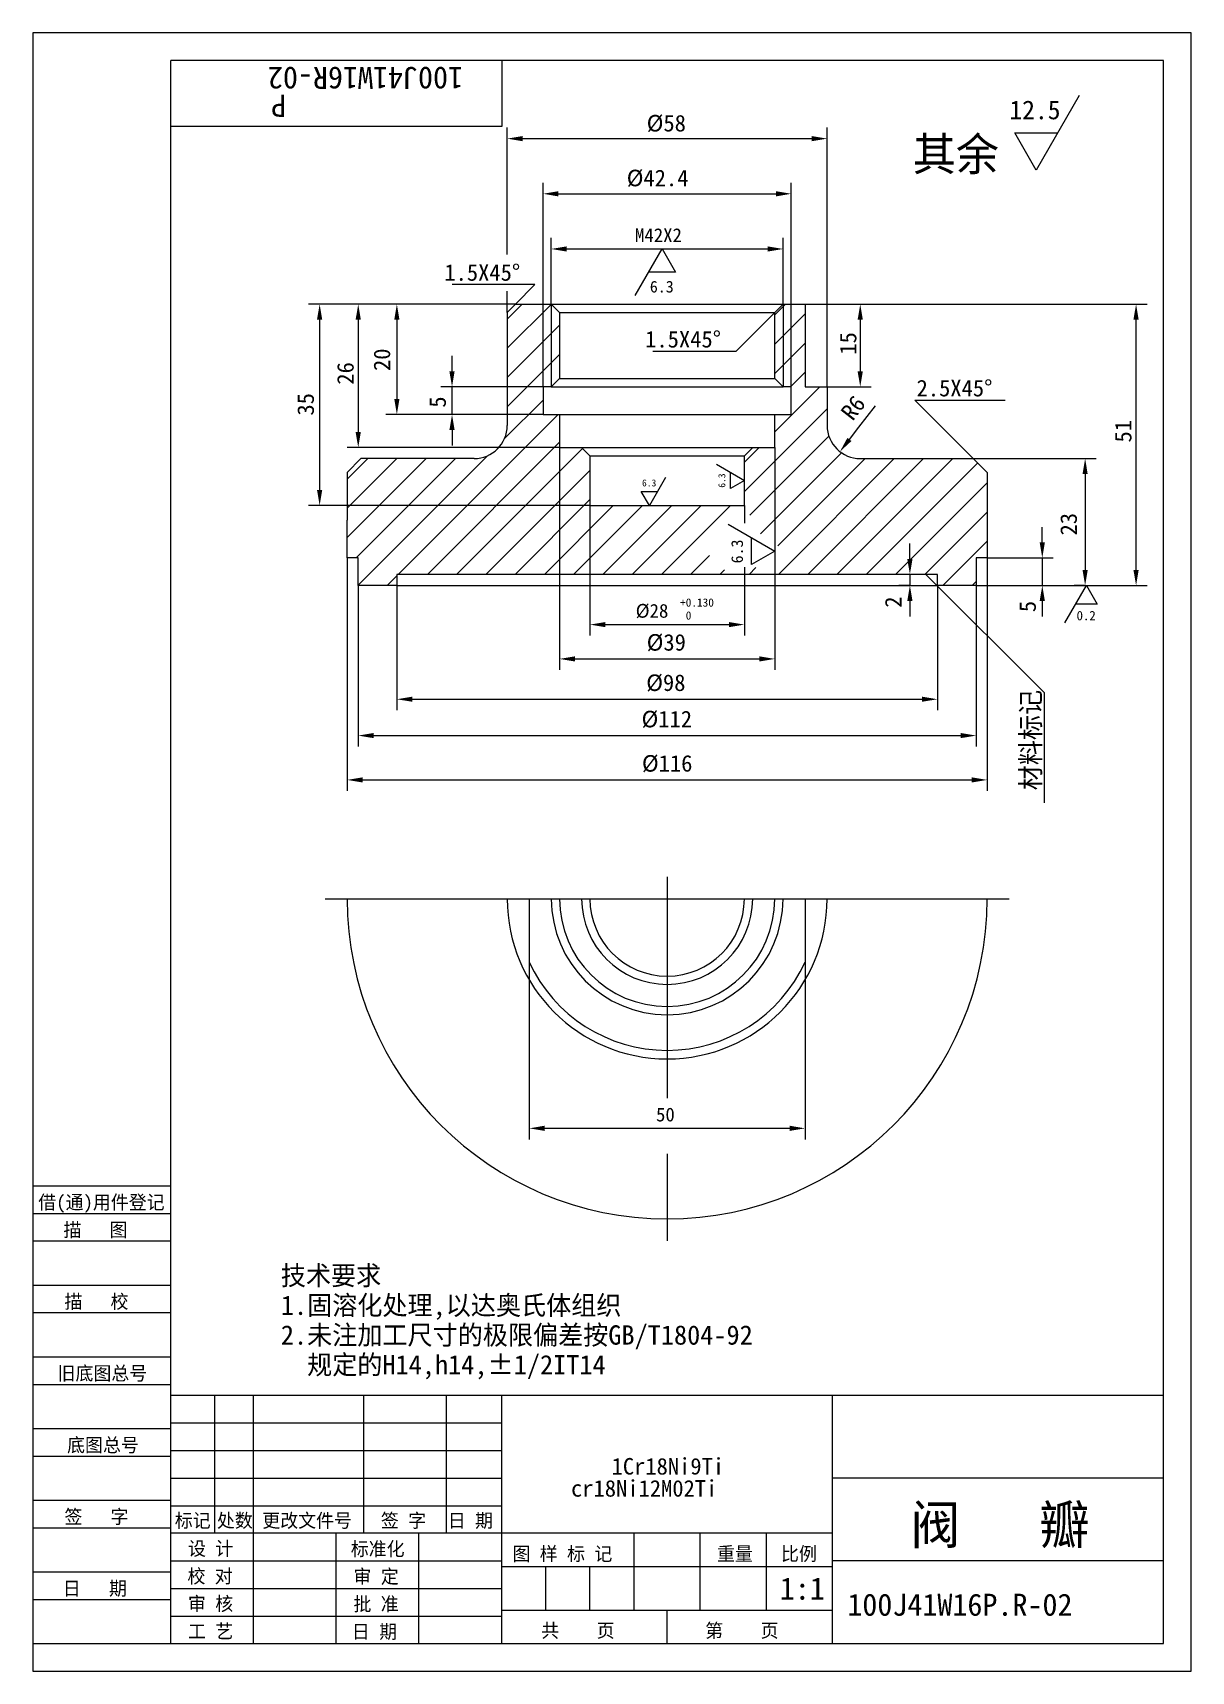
# Model space of a CAD drawing. Header units: metres. Extents: x 0 to 210, y 0 to 297.
import ezdxf

# ---------------------------------------------------------------- set-up
doc = ezdxf.new("R2010")
doc.units = ezdxf.units.M
for name, color, linetype in [('B', 3, 'Continuous'), ('C', 6, 'Continuous'), ('D', 1, 'Continuous'), ('FL', 5, 'Continuous'), ('HA', 5, 'Continuous'), ('T', 7, 'Continuous'), ('TL', 4, 'Continuous')]:
    doc.layers.add(name, color=color, linetype=linetype)

# ---------------------------------------------------------------- blocks, each defined once
blk = doc.blocks.new('TUKUN4')
at = {"layer": 'FL'}
for p, q in [((0, 297), (0, 0)), ((210, 297), (0, 297)), ((210, 0), (210, 297)), ((0, 78), (25, 78)), ((0, 70), (25, 70)), ((0, 65), (25, 65)), ((0, 57), (25, 57)), ((0, 52), (25, 52)), ((33, 25), (33, 50)), ((40, 5), (40, 50)), ((60, 25), (60, 50)), ((75, 25), (75, 50)), ((25, 45), (85, 45)), ((0, 44), (25, 44)), ((0, 39), (25, 39)), ((25, 40), (85, 40)), ((25, 35), (85, 35)), ((0, 31), (25, 31)), ((25, 30), (85, 30)), ((0, 26), (25, 26)), ((70, 5), (70, 25)), ((0, 18), (25, 18)), ((25, 20), (85, 20)), ((25, 15), (85, 15)), ((0, 13), (25, 13)), ((25, 10), (85, 10)), ((0, 0), (210, 0))]:
    blk.add_line(p, q, dxfattribs=at)
at = {"layer": 'TL'}
for p, q in [((25, 5), (25, 292)), ((205, 292), (25, 292)), ((85, 292), (85, 280)), ((205, 5), (205, 292)), ((85, 280), (25, 280)), ((0, 88), (25, 88)), ((0, 83), (25, 83)), ((205, 50), (25, 50)), ((85, 5), (85, 50)), ((145, 5), (145, 50)), ((205, 35), (145, 35)), ((145, 25), (25, 25)), ((55, 5), (55, 25)), ((109, 11), (109, 25)), ((121, 11), (121, 25)), ((133, 11), (133, 25)), ((85, 19), (145, 19)), ((93, 11), (93, 19)), ((101, 11), (101, 19)), ((205, 20), (145, 20)), ((145, 11), (85, 11)), ((115, 5), (115, 11)), ((0, 5), (205, 5))]:
    blk.add_line(p, q, dxfattribs=at)
at = {"layer": 'T'}
for s, p in [('借(通)用件登记', (1, 83.76)), ('描   图', (5.56, 78.76)), ('描   校', (5.74, 65.76)), ('旧底图总号', (4.49, 52.76)), ('底图总号', (6.22, 39.76)), ('签   字', (5.74, 26.76)), ('标记', (25.75, 26.07)), ('处数', (33.38, 26.07)), ('更改文件号', (41.61, 26.07)), ('签 字', (63.1, 26.07)), ('日 期', (75.23, 26.07)), ('设 计', (28.14, 20.99)), ('标准化', (57.65, 20.93)), ('图 样 标 记', (86.95, 20.04)), ('重量', (124.03, 20.04)), ('比例', (135.64, 20.04)), ('校 对', (28.05, 15.99)), ('审 定', (58.13, 15.93)), ('日   期', (5.45, 13.76)), ('审 核', (28.14, 10.99)), ('批 准', (58.13, 10.93)), ('共    页', (92.18, 6.13)), ('第    页', (121.9, 6.13)), ('工 艺', (28.14, 5.99)), ('日 期', (57.84, 5.93))]:
    blk.add_text(s, height=2.5, dxfattribs=at).set_placement(p)

msp = doc.modelspace()

# ---------------------------------------------------------------- linework, layer by layer
for p, q in [((86, 245.1), (88.71, 247.81)), ((86, 239.8), (94.01, 247.8)), ((134.5, 245.87), (136.44, 247.81)), ((86, 234.49), (95.5, 243.99)), ((134.5, 240.57), (140, 246.07)), ((134.5, 235.26), (140, 240.76)), ((86, 229.19), (95.5, 238.69)), ((137.35, 232.81), (140, 235.46)), ((134.5, 224.66), (142.65, 232.81)), ((85.48, 223.37), (92.5, 230.39)), ((129, 213.85), (144, 228.85)), ((66.23, 198.81), (95.23, 227.81)), ((71.53, 198.81), (95.5, 222.78)), ((129.98, 209.53), (144.32, 223.87)), ((57, 205.49), (71.32, 219.81)), ((57, 210.8), (66.01, 219.81)), ((57, 216.1), (60.71, 219.81)), ((58.62, 201.81), (76.62, 219.81)), ((59, 196.89), (82.45, 220.33)), ((76.83, 198.81), (99.67, 221.64)), ((129, 219.16), (131.65, 221.81)), ((131.9, 206.15), (146.61, 220.86)), ((135.05, 203.99), (150.87, 219.81)), ((135.17, 198.81), (156.17, 219.81)), ((140.47, 198.81), (161.47, 219.81)), ((145.78, 198.81), (166.78, 219.81)), ((82.14, 198.81), (101, 217.67)), ((151.08, 198.81), (171.29, 219.02)), ((156.38, 198.81), (173, 215.43)), ((87.44, 198.81), (101, 212.37)), ((92.74, 198.81), (105.24, 211.31)), ((98.05, 198.81), (110.55, 211.31)), ((103.35, 198.81), (115.85, 211.31)), ((108.65, 198.81), (121.15, 211.31)), ((113.96, 198.81), (126.46, 211.31)), ((161.69, 198.81), (173, 210.12)), ((119.26, 198.81), (122.7, 202.25)), ((164.99, 196.81), (173, 204.82)), ((124.56, 198.81), (125.38, 199.63)), ((129.87, 198.81), (131.1, 200.05)), ((64.23, 196.81), (66, 198.58)), ((170.29, 196.81), (171, 197.52))]:
    msp.add_line(p, q)
at = {"layer": 'B'}
msp.add_lwpolyline([(94, 140, 1), (136, 140, 1)], format="xyb", dxfattribs=at)
at = {"layer": 'C'}
for points in [[(115, 144), (115, 103.88)], [(53, 140), (177, 140)], [(115, 93.78), (115, 78)]]:
    msp.add_lwpolyline(points, dxfattribs=at)
at = {"layer": 'D'}
for p, q in [((189.71, 285.62), (181.9, 272.1)), ((86, 256.82), (86, 279.81)), ((144, 232.81), (144, 279.81)), ((88.8, 277.81), (141.2, 277.81)), ((181.9, 272.1), (178, 278.86)), ((178, 278.86), (185.81, 278.86)), ((92.5, 232.81), (92.5, 269.81)), ((95.3, 267.81), (134.7, 267.81)), ((137.5, 232.81), (137.5, 269.81)), ((94, 247.81), (94, 259.81)), ((136, 247.81), (136, 259.81)), ((96.8, 257.81), (133.2, 257.81)), ((109.2, 249.36), (114.08, 257.81)), ((114.08, 257.81), (116.52, 253.59)), ((116.52, 253.59), (111.64, 253.59)), ((86, 246.31), (86, 250.15)), ((87.5, 247.81), (50, 247.81)), ((87.5, 247.81), (57, 247.81)), ((87.5, 247.81), (64, 247.81)), ((140, 247.81), (202, 247.81)), ((140, 247.81), (152, 247.81)), ((52, 245.01), (52, 214.11)), ((59, 245.01), (59, 224.61)), ((66, 245.01), (66, 230.61)), ((150, 245.01), (150, 235.61)), ((200, 199.61), (200, 245.01)), ((76, 235.61), (76, 238.41)), ((92.5, 232.81), (74, 232.81)), ((76, 227.81), (76, 232.81)), ((144, 232.81), (152, 232.81)), ((149.75, 225.49), (152.79, 229.4)), ((170.5, 219.81), (159.89, 230.42)), ((159.89, 230.42), (176.26, 230.42)), ((92.5, 227.81), (64, 227.81)), ((92.5, 227.81), (74, 227.81)), ((76, 225.01), (76, 222.21)), ((148.04, 223.28), (149.75, 225.49)), ((95.5, 221.81), (57, 221.81)), ((95.5, 221.81), (95.5, 181.5)), ((134.5, 221.81), (134.5, 181.5)), ((170.5, 219.81), (192.77, 219.81)), ((123.93, 218.79), (129, 215.86)), ((126.47, 214.4), (126.47, 217.33)), ((190.77, 217.01), (190.77, 199.61)), ((111.78, 211.31), (110.31, 213.85)), ((110.31, 213.85), (113.24, 213.85)), ((114.7, 216.38), (111.78, 211.31)), ((129, 215.86), (126.47, 214.4)), ((101, 211.31), (50, 211.31)), ((101, 211.31), (101, 187.72)), ((129, 211.31), (129, 208.1)), ((126.05, 207.92), (134.5, 203.05)), ((130.28, 200.61), (130.28, 205.49)), ((183, 204.61), (183, 207.41)), ((134.5, 203.05), (130.28, 200.61)), ((159, 201.61), (159, 204.41)), ((57, 201.81), (57, 159.57)), ((129, 200.11), (129, 187.72)), ((173, 201.81), (173, 159.57)), ((173, 201.81), (185, 201.81)), ((183, 201.81), (183, 196.81)), ((59, 196.81), (59, 167.6)), ((66, 196.81), (66, 174.19)), ((159, 198.81), (157, 198.81)), ((159, 196.81), (157, 196.81)), ((159, 198.81), (159, 196.81)), ((164, 196.81), (164, 174.19)), ((171, 196.81), (195, 196.81)), ((171, 196.81), (202, 196.81)), ((171, 196.81), (171, 167.6)), ((171, 196.81), (185, 196.81)), ((187.1, 190.05), (191, 196.81)), ((190.77, 196.81), (188.77, 196.81)), ((191, 196.81), (192.95, 193.43)), ((159, 194.01), (159, 191.21)), ((183, 194.01), (183, 191.21)), ((192.95, 193.43), (189.05, 193.43)), ((103.8, 189.72), (126.2, 189.72)), ((98.3, 183.5), (131.7, 183.5)), ((68.8, 176.19), (161.2, 176.19)), ((61.8, 169.6), (168.2, 169.6)), ((59.8, 161.57), (170.2, 161.57)), ((90, 125.3), (90, 96.41)), ((140, 125.3), (140, 96.41)), ((92.8, 98.41), (137.2, 98.41))]:
    msp.add_line(p, q, dxfattribs=at)
for points in [[(87.5, 247.81), (91.04, 251.35), (76.04, 251.35)], [(134.5, 246.31), (127.43, 239.24), (112.43, 239.24)], [(161.9, 198.81), (183.33, 177.39), (183.33, 157.39)]]:
    msp.add_lwpolyline(points, dxfattribs=at)
for points in [[(88.8, 278.28), (88.8, 277.34), (86, 277.81)], [(141.2, 278.28), (141.2, 277.34), (144, 277.81)], [(95.3, 268.28), (95.3, 267.34), (92.5, 267.81)], [(134.7, 268.28), (134.7, 267.34), (137.5, 267.81)], [(96.8, 258.28), (96.8, 257.34), (94, 257.81)], [(133.2, 258.28), (133.2, 257.34), (136, 257.81)], [(51.53, 245.01), (52.47, 245.01), (52, 247.81)], [(58.53, 245.01), (59.47, 245.01), (59, 247.81)], [(65.53, 245.01), (66.47, 245.01), (66, 247.81)], [(149.53, 245.01), (150.47, 245.01), (150, 247.81)], [(199.53, 245.01), (200.47, 245.01), (200, 247.81)], [(75.53, 235.61), (76.47, 235.61), (76, 232.81)], [(149.53, 235.61), (150.47, 235.61), (150, 232.81)], [(65.53, 230.61), (66.47, 230.61), (66, 227.81)], [(75.53, 225.01), (76.47, 225.01), (76, 227.81)], [(58.53, 224.61), (59.47, 224.61), (59, 221.81)], [(148.41, 223), (147.67, 223.57), (146.32, 221.07)], [(190.3, 217.01), (191.23, 217.01), (190.77, 219.81)], [(51.53, 214.11), (52.47, 214.11), (52, 211.31)], [(182.53, 204.61), (183.47, 204.61), (183, 201.81)], [(158.53, 201.61), (159.47, 201.61), (159, 198.81)], [(190.3, 199.61), (191.23, 199.61), (190.77, 196.81)], [(199.53, 199.61), (200.47, 199.61), (200, 196.81)], [(158.53, 194.01), (159.47, 194.01), (159, 196.81)], [(182.53, 194.01), (183.47, 194.01), (183, 196.81)], [(103.8, 190.18), (103.8, 189.25), (101, 189.72)], [(126.2, 190.18), (126.2, 189.25), (129, 189.72)], [(98.3, 183.97), (98.3, 183.03), (95.5, 183.5)], [(131.7, 183.97), (131.7, 183.03), (134.5, 183.5)], [(68.8, 176.66), (68.8, 175.73), (66, 176.19)], [(161.2, 176.66), (161.2, 175.73), (164, 176.19)], [(61.8, 170.07), (61.8, 169.14), (59, 169.6)], [(168.2, 170.07), (168.2, 169.14), (171, 169.6)], [(59.8, 162.03), (59.8, 161.1), (57, 161.57)], [(170.2, 162.03), (170.2, 161.1), (173, 161.57)], [(92.8, 98.88), (92.8, 97.94), (90, 98.41)], [(137.2, 98.88), (137.2, 97.94), (140, 98.41)]]:
    msp.add_solid(points, dxfattribs=at)
at = {"layer": 'HA'}
for points in [[(94, 247.81), (94, 232.81)], [(136, 247.81), (136, 232.81)]]:
    msp.add_lwpolyline(points, dxfattribs=at)
at = {"layer": 'TL'}
for p, q in [((86, 246.31), (86, 225.81)), ((57, 217.31), (59.5, 219.81)), ((80, 219.81), (59.5, 219.81)), ((150, 219.81), (170.5, 219.81)), ((173, 217.31), (170.5, 219.81)), ((57, 217.31), (57, 208.65)), ((173, 217.31), (173, 201.81))]:
    msp.add_line(p, q, dxfattribs=at)
for points in [[(86, 246.31), (87.5, 247.81), (94, 247.81)], [(94, 247.81), (136, 247.81)], [(95.5, 246.31), (134.5, 246.31)], [(94, 232.81), (136, 232.81)], [(95.5, 234.31), (134.5, 234.31)], [(95.5, 227.81), (134.5, 227.81)], [(99.5, 221.81), (130.5, 221.81)], [(101, 220.31), (129, 220.31)], [(101, 211.31), (129, 211.31)], [(66, 196.81), (164, 196.81)], [(90, 140), (90, 125.3)], [(140, 140), (140, 125.3)]]:
    msp.add_lwpolyline(points, dxfattribs=at)
for points in [[(94, 247.81), (95.5, 246.31), (95.5, 234.31), (94, 232.81), (92.5, 232.81), (92.5, 227.81), (95.5, 227.81), (95.5, 221.81), (99.5, 221.81), (101, 220.31), (101, 211.31), (129, 211.31), (129, 220.31), (130.5, 221.81), (134.5, 221.81), (134.5, 227.81), (137.5, 227.81), (137.5, 232.81), (136, 232.81), (134.5, 234.31), (134.5, 246.31), (136, 247.81), (140, 247.81), (140, 232.81), (144, 232.81), (144, 225.81, 0.44)], [(173, 201.81), (171, 201.81), (171, 196.81), (164, 196.81), (164, 198.81), (66, 198.81), (66, 196.81), (59, 196.81), (59, 201.81), (57, 201.81), (57, 208.65, -0.7)], [(57, 140, 1), (173, 140, 1)], [(86, 140, 1), (144, 140, 1)], [(95.5, 140, 1), (134.5, 140, 1)], [(99.5, 140, 1), (130.5, 140, 1)], [(101, 140, 1), (129, 140, 1)], [(90, 128.54, 0.64), (140, 128.54, 0.64)]]:
    msp.add_lwpolyline(points, format="xyb", dxfattribs=at)
for centre, start, end in [((80, 225.81), 270, 0), ((150, 225.81), 180, 270)]:
    msp.add_arc(centre, 6, start, end, dxfattribs=at)

# ---------------------------------------------------------------- block references
at = {"layer": 'D'}
msp.add_blockref('TUKUN4', (0, 0), dxfattribs=at)

# ---------------------------------------------------------------- texts
for s, height, rotation, p in [('100J41W16R-02', 4, 180, (78, 290.8)), ('P', 4, 180, (45.93, 285.75)), ('15', 3, 90, (149.3, 238.65)), ('20', 3, 90, (64.79, 235.69)), ('26', 3, 90, (58.17, 233.21)), ('35', 3, 90, (50.96, 227.61)), ('5', 3, 90, (74.88, 229.04)), ('R6', 3, 52.16, (148.63, 226.49)), ('51', 3, 90, (199.16, 222.73)), ('6.3', 1.27, 90, (125.54, 214.53)), ('23', 3, 90, (189.27, 205.88)), ('6.3', 2.12, 90, (128.74, 200.82)), ('2', 3, 90, (157.48, 192.78)), ('5', 3, 90, (181.83, 191.98)), ('材料标记', 3.5, 90, (182.62, 159.69))]:
    msp.add_text(s, height=height, rotation=rotation, dxfattribs=at).set_placement(p)
for s, height, p in [('%%c58', 3, (111.29, 279.11)), ('12.5', 3.4, (177.05, 281.32)), ('其余', 6, (159.53, 272)), ('%%C42.4', 3, (107.67, 269.18)), ('M42X2', 2.5, (109.17, 259.06)), ('1.5X45%%d', 3, (74.61, 252.05)), ('6.3', 2.12, (111.86, 249.92)), ('1.5X45%%d', 3, (111.01, 239.95)), ('2.5X45%%d', 3, (160.21, 231.09)), ('6.3', 1.27, (110.44, 214.77)), ('%%C28', 2.5, (109.29, 190.97)), ('+0.130', 1.5, (117.35, 192.97)), (' 0', 1.5, (117.35, 190.62)), ('0.2', 1.7, (189.22, 190.5)), ('%%C39', 3, (111.29, 185)), ('%%C98', 3, (111.21, 177.69)), ('%%C112', 3, (110.36, 171.1)), ('%%C116', 3, (110.43, 163.07)), ('50', 2.5, (112.98, 99.66)), ('技术要求', 3.5, (44.97, 69.98)), ('1.固溶化处理,以达奥氏体组织', 3.5, (44.97, 64.59)), ('2.未注加工尺寸的极限偏差按GB/T1804-92          ', 3.5, (44.97, 59.2)), ('  规定的H14,h14,%%P1/2IT14', 3.5, (44.97, 53.81)), ('1Cr18Ni9Ti', 3, (104.92, 35.65)), ('cr18Ni12M02Ti', 3, (97.57, 31.65)), ('阀   瓣', 7, (159.08, 23.07)), ('1:1', 4, (135.42, 12.99)), ('100J41W16P.R-02', 4, (147.66, 10.06))]:
    msp.add_text(s, height=height, dxfattribs=at).set_placement(p)

doc.saveas('drawing.dxf')
